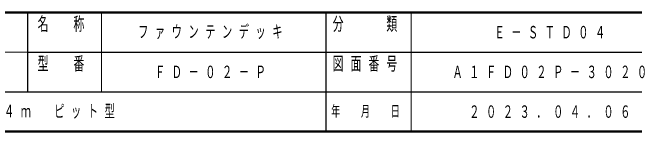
# Model space of a CAD drawing. Units: millimetres on the paper. Extents: x -385 to 0, y -594 to 267.
# Drawn here: x -190.2 to -80.7, y -297 to -276 of the extents above; entities that cross this region are included whole.
import ezdxf

# ---------------------------------------------------------------- set-up
doc = ezdxf.new("R2010")
doc.units = ezdxf.units.MM
doc.layers.add('NAKAMURA図枠', color=7, linetype='Continuous', lineweight=13)
doc.layers.add('図面情報', color=7, linetype='Continuous')
doc.styles.add('ＭＳ ゴシック', font='')
doc.styles.get('ＭＳ ゴシック').set_extended_font_data('MS Gothic')

msp = doc.modelspace()

# ---------------------------------------------------------------- linework, layer by layer
at = {"layer": 'NAKAMURA図枠', "lineweight": 50}
for p, q in [((-385, -276), (0, -276)), ((-385, -297), (0, -297))]:
    msp.add_line(p, q, dxfattribs=at)
at = {"layer": 'NAKAMURA図枠', "color": 211, "lineweight": 25}
for p, q in [((-187.5, -276), (-187.5, -290)), ((-135, -276), (-135, -297)), ((-187.5, -283), (-70, -283)), ((-242.5, -290), (0, -290))]:
    msp.add_line(p, q, dxfattribs=at)
at = {"layer": 'NAKAMURA図枠'}
for p, q in [((-174.5, -276), (-174.5, -290)), ((-120, -276), (-120, -297)), ((-242.5, -283), (-187.5, -283))]:
    msp.add_line(p, q, dxfattribs=at)

# ---------------------------------------------------------------- texts
at = {"layer": 'NAKAMURA図枠', "color": 4, "style": 'ＭＳ ゴシック'}
for s, insert, char_height, attachment_point in [('\\T1.64;\\W0.6;名\u3000称', (-181, -276.833), 2.346, 2), ('\\T1.64;\\W0.6;分\u3000\u3000類', (-127.5, -276.833), 2.346, 2), ('\\T1.64;\\W0.6;型\u3000番', (-181, -283.833), 2.346, 2), ('\\T1.64;\\W0.6;図面番号', (-127.5, -283.833), 2.346, 2), ('\\T1.64;\\W0.6;年\u3000月\u3000日', (-127.5, -293.5), 1.906, 5)]:
    msp.add_mtext(s, dxfattribs=dict(at, insert=insert, char_height=char_height, attachment_point=attachment_point))
at = {"layer": '図面情報', "char_height": 2.199, "style": 'ＭＳ ゴシック'}
for s, insert, attachment_point in [('\\T1.64;\\W0.6;ファウンテンデッキ', (-154.75, -279.5), 5), ('\\T1.64;\\W0.6;Ｅ－ＳＴＤ０４', (-95, -279.5), 5), ('\\T1.64;\\W0.6;ＦＤ－０２－Ｐ', (-154.75, -286.5), 5), ('\\T1.64;\\W0.6;Ａ１ＦＤ０２Ｐ－３０２０', (-95, -286.5), 5), ('\\T1.64;\\W0.6;４ｍ×４ｍ\u3000ピット型', (-200.5, -293.5), 4), ('\\T1.64;\\W0.6;２０２３．０４．０６', (-95, -293.5), 5)]:
    msp.add_mtext(s, dxfattribs=dict(at, insert=insert, attachment_point=attachment_point))

doc.saveas('drawing.dxf')
